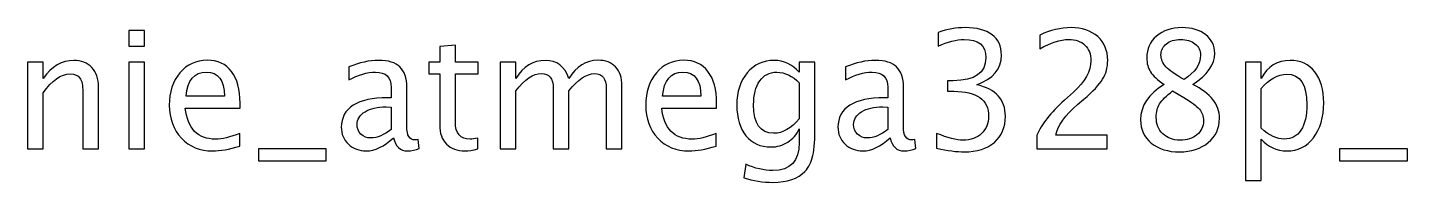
# Model space of a CAD drawing. Header units: centimetres. Extents: x -55 to 43, y -73 to 74.
# Drawn here: x -15.91 to -5.18, y -12.62 to -11.42 of the extents above; entities that cross this region are included whole.
import ezdxf

# ---------------------------------------------------------------- set-up
doc = ezdxf.new("R2010")
doc.units = ezdxf.units.CM
doc.header["$MEASUREMENT"] = 0
doc.layers.add('Layer 1', color=7, linetype='Continuous')

msp = doc.modelspace()

# ---------------------------------------------------------------- linework, layer by layer
at = {"layer": 'Layer 1'}
for points, knots in [([(-15.11701, -11.56374), (-15.11701, -11.56374), (-15.11701, -11.44182), (-15.11701, -11.44182), (-15.11701, -11.44182), (-15.11701, -11.44182), (-14.99509, -11.44182), (-14.99509, -11.44182), (-14.99509, -11.44182), (-14.99509, -11.44182), (-14.99509, -11.56374), (-14.99509, -11.56374), (-14.99509, -11.56374), (-14.99509, -11.56374), (-15.11701, -11.56374), (-15.11701, -11.56374)], [0, 0, 0, 0, 0.2, 0.2, 0.2, 0.2, 0.4, 0.4, 0.4, 0.4, 0.6, 0.6, 0.6, 0.6, 1, 1, 1, 1]), ([(-8.83707, -12.35368), (-8.83707, -12.35368), (-8.83707, -12.23938), (-8.83707, -12.23938), (-8.83707, -12.23938), (-8.74986, -12.27409), (-8.68149, -12.29145), (-8.63133, -12.29145), (-8.63133, -12.29145), (-8.57227, -12.29145), (-8.52465, -12.27452), (-8.48803, -12.24044), (-8.48803, -12.24044), (-8.45141, -12.20636), (-8.43321, -12.16191), (-8.43321, -12.1073), (-8.43321, -12.1073), (-8.43321, -11.97776), (-8.52338, -11.91299), (-8.70372, -11.91299), (-8.70372, -11.91299), (-8.70372, -11.91299), (-8.75198, -11.91299), (-8.75198, -11.91299), (-8.75198, -11.91299), (-8.75198, -11.91299), (-8.75198, -11.83107), (-8.75198, -11.83107), (-8.75198, -11.83107), (-8.75198, -11.83107), (-8.70922, -11.83044), (-8.70922, -11.83044), (-8.70922, -11.83044), (-8.53968, -11.83044), (-8.4548, -11.77075), (-8.4548, -11.65116), (-8.4548, -11.65116), (-8.4548, -11.55739), (-8.5111, -11.5104), (-8.6235, -11.5104), (-8.6235, -11.5104), (-8.68382, -11.5104), (-8.75071, -11.52776), (-8.82437, -11.56247), (-8.82437, -11.56247), (-8.82437, -11.56247), (-8.82437, -11.45579), (-8.82437, -11.45579), (-8.82437, -11.45579), (-8.75219, -11.43124), (-8.68255, -11.41896), (-8.61567, -11.41896), (-8.61567, -11.41896), (-8.52465, -11.41896), (-8.45459, -11.43716), (-8.4059, -11.47357), (-8.4059, -11.47357), (-8.35722, -11.50976), (-8.33288, -11.56247), (-8.33288, -11.63147), (-8.33288, -11.63147), (-8.33288, -11.73921), (-8.39659, -11.81605), (-8.52423, -11.86177), (-8.52423, -11.86177), (-8.37627, -11.89627), (-8.3024, -11.97734), (-8.3024, -12.10539), (-8.3024, -12.10539), (-8.3024, -12.19175), (-8.33097, -12.2597), (-8.38791, -12.30902), (-8.38791, -12.30902), (-8.44485, -12.35834), (-8.52317, -12.38289), (-8.62265, -12.38289), (-8.62265, -12.38289), (-8.67938, -12.38289), (-8.75071, -12.37315), (-8.83707, -12.35368)], [0, 0, 0, 0, 0.04761905, 0.04761905, 0.04761905, 0.04761905, 0.0952381, 0.0952381, 0.0952381, 0.0952381, 0.14285714, 0.14285714, 0.14285714, 0.14285714, 0.19047619, 0.19047619, 0.19047619, 0.19047619, 0.23809524, 0.23809524, 0.23809524, 0.23809524, 0.28571429, 0.28571429, 0.28571429, 0.28571429, 0.33333333, 0.33333333, 0.33333333, 0.33333333, 0.38095238, 0.38095238, 0.38095238, 0.38095238, 0.42857143, 0.42857143, 0.42857143, 0.42857143, 0.47619048, 0.47619048, 0.47619048, 0.47619048, 0.52380952, 0.52380952, 0.52380952, 0.52380952, 0.57142857, 0.57142857, 0.57142857, 0.57142857, 0.61904762, 0.61904762, 0.61904762, 0.61904762, 0.66666667, 0.66666667, 0.66666667, 0.66666667, 0.71428571, 0.71428571, 0.71428571, 0.71428571, 0.76190476, 0.76190476, 0.76190476, 0.76190476, 0.80952381, 0.80952381, 0.80952381, 0.80952381, 0.85714286, 0.85714286, 0.85714286, 0.85714286, 0.9047619, 0.9047619, 0.9047619, 0.9047619, 1, 1, 1, 1]), ([(-8.05814, -12.36003), (-8.05814, -12.36003), (-8.05814, -12.25335), (-8.05814, -12.25335), (-8.05814, -12.25335), (-8.02258, -12.17016), (-7.95082, -12.07936), (-7.84266, -11.98136), (-7.84266, -11.98136), (-7.84266, -11.98136), (-7.77281, -11.9187), (-7.77281, -11.9187), (-7.77281, -11.9187), (-7.68285, -11.837), (-7.63777, -11.75614), (-7.63777, -11.67571), (-7.63777, -11.67571), (-7.63777, -11.62428), (-7.65322, -11.58406), (-7.68391, -11.55464), (-7.68391, -11.55464), (-7.7146, -11.52522), (-7.75715, -11.5104), (-7.81112, -11.5104), (-7.81112, -11.5104), (-7.8742, -11.5104), (-7.94892, -11.53453), (-8.03528, -11.58279), (-8.03528, -11.58279), (-8.03528, -11.58279), (-8.03528, -11.47611), (-8.03528, -11.47611), (-8.03528, -11.47611), (-7.95379, -11.43801), (-7.87272, -11.41896), (-7.79186, -11.41896), (-7.79186, -11.41896), (-7.70593, -11.41896), (-7.63692, -11.44203), (-7.58485, -11.48839), (-7.58485, -11.48839), (-7.53299, -11.53474), (-7.50696, -11.59612), (-7.50696, -11.67275), (-7.50696, -11.67275), (-7.50696, -11.72778), (-7.52008, -11.77668), (-7.54633, -11.81922), (-7.54633, -11.81922), (-7.57279, -11.86198), (-7.62168, -11.91362), (-7.69344, -11.97458), (-7.69344, -11.97458), (-7.69344, -11.97458), (-7.74064, -12.0148), (-7.74064, -12.0148), (-7.74064, -12.0148), (-7.83885, -12.09799), (-7.89558, -12.17757), (-7.91082, -12.25335), (-7.91082, -12.25335), (-7.91082, -12.25335), (-7.51077, -12.25335), (-7.51077, -12.25335), (-7.51077, -12.25335), (-7.51077, -12.25335), (-7.51077, -12.36003), (-7.51077, -12.36003), (-7.51077, -12.36003), (-7.51077, -12.36003), (-8.05814, -12.36003), (-8.05814, -12.36003)], [0, 0, 0, 0, 0.05263158, 0.05263158, 0.05263158, 0.05263158, 0.10526316, 0.10526316, 0.10526316, 0.10526316, 0.15789474, 0.15789474, 0.15789474, 0.15789474, 0.21052632, 0.21052632, 0.21052632, 0.21052632, 0.26315789, 0.26315789, 0.26315789, 0.26315789, 0.31578947, 0.31578947, 0.31578947, 0.31578947, 0.36842105, 0.36842105, 0.36842105, 0.36842105, 0.42105263, 0.42105263, 0.42105263, 0.42105263, 0.47368421, 0.47368421, 0.47368421, 0.47368421, 0.52631579, 0.52631579, 0.52631579, 0.52631579, 0.57894737, 0.57894737, 0.57894737, 0.57894737, 0.63157895, 0.63157895, 0.63157895, 0.63157895, 0.68421053, 0.68421053, 0.68421053, 0.68421053, 0.73684211, 0.73684211, 0.73684211, 0.73684211, 0.78947368, 0.78947368, 0.78947368, 0.78947368, 0.84210526, 0.84210526, 0.84210526, 0.84210526, 0.89473684, 0.89473684, 0.89473684, 0.89473684, 1, 1, 1, 1]), ([(-7.06839, -11.86028), (-7.11877, -11.82515), (-7.1539, -11.79255), (-7.17359, -11.76228), (-7.17359, -11.76228), (-7.19327, -11.73223), (-7.20301, -11.69582), (-7.20301, -11.65327), (-7.20301, -11.65327), (-7.20301, -11.58385), (-7.17761, -11.52733), (-7.12702, -11.48394), (-7.12702, -11.48394), (-7.07622, -11.44055), (-7.00997, -11.41896), (-6.92827, -11.41896), (-6.92827, -11.41896), (-6.85291, -11.41896), (-6.79174, -11.43737), (-6.74496, -11.4742), (-6.74496, -11.4742), (-6.69818, -11.51082), (-6.67469, -11.55866), (-6.67469, -11.61729), (-6.67469, -11.61729), (-6.67469, -11.70619), (-6.73163, -11.78726), (-6.84529, -11.86028), (-6.84529, -11.86028), (-6.70707, -11.92802), (-6.63786, -12.01544), (-6.63786, -12.12254), (-6.63786, -12.12254), (-6.63786, -12.19895), (-6.66686, -12.26139), (-6.72464, -12.31008), (-6.72464, -12.31008), (-6.78243, -12.35855), (-6.85672, -12.38289), (-6.94774, -12.38289), (-6.94774, -12.38289), (-7.03854, -12.38289), (-7.11178, -12.36003), (-7.16766, -12.31431), (-7.16766, -12.31431), (-7.22333, -12.2688), (-7.25127, -12.20869), (-7.25127, -12.13439), (-7.25127, -12.13439), (-7.25127, -12.02433), (-7.19031, -11.9331), (-7.06839, -11.86028)], [0, 0, 0, 0, 0.07142857, 0.07142857, 0.07142857, 0.07142857, 0.14285714, 0.14285714, 0.14285714, 0.14285714, 0.21428571, 0.21428571, 0.21428571, 0.21428571, 0.28571429, 0.28571429, 0.28571429, 0.28571429, 0.35714286, 0.35714286, 0.35714286, 0.35714286, 0.42857143, 0.42857143, 0.42857143, 0.42857143, 0.5, 0.5, 0.5, 0.5, 0.57142857, 0.57142857, 0.57142857, 0.57142857, 0.64285714, 0.64285714, 0.64285714, 0.64285714, 0.71428571, 0.71428571, 0.71428571, 0.71428571, 0.78571429, 0.78571429, 0.78571429, 0.78571429, 0.85714286, 0.85714286, 0.85714286, 0.85714286, 1, 1, 1, 1]), ([(-12.40514, -12.35982), (-12.44282, -12.37019), (-12.47562, -12.37527), (-12.50335, -12.37527), (-12.50335, -12.37527), (-12.56558, -12.37527), (-12.61405, -12.35749), (-12.64877, -12.32193), (-12.64877, -12.32193), (-12.68369, -12.28637), (-12.70105, -12.23705), (-12.70105, -12.17376), (-12.70105, -12.17376), (-12.70105, -12.17376), (-12.70105, -11.77837), (-12.70105, -11.77837), (-12.70105, -11.77837), (-12.70105, -11.77837), (-12.78529, -11.77837), (-12.78529, -11.77837), (-12.78529, -11.77837), (-12.78529, -11.77837), (-12.78529, -11.68693), (-12.78529, -11.68693), (-12.78529, -11.68693), (-12.78529, -11.68693), (-12.70105, -11.68693), (-12.70105, -11.68693), (-12.70105, -11.68693), (-12.70105, -11.68693), (-12.70105, -11.56522), (-12.70105, -11.56522), (-12.70105, -11.56522), (-12.70105, -11.56522), (-12.57913, -11.55358), (-12.57913, -11.55358), (-12.57913, -11.55358), (-12.57913, -11.55358), (-12.57913, -11.68693), (-12.57913, -11.68693), (-12.57913, -11.68693), (-12.57913, -11.68693), (-12.4026, -11.68693), (-12.4026, -11.68693), (-12.4026, -11.68693), (-12.4026, -11.68693), (-12.4026, -11.77837), (-12.4026, -11.77837), (-12.4026, -11.77837), (-12.4026, -11.77837), (-12.57913, -11.77837), (-12.57913, -11.77837), (-12.57913, -11.77837), (-12.57913, -11.77837), (-12.57913, -12.15175), (-12.57913, -12.15175), (-12.57913, -12.15175), (-12.57913, -12.2398), (-12.54082, -12.28383), (-12.46441, -12.28383), (-12.46441, -12.28383), (-12.44811, -12.28383), (-12.42842, -12.28108), (-12.40514, -12.27579), (-12.40514, -12.27579), (-12.40514, -12.27579), (-12.40514, -12.35982), (-12.40514, -12.35982)], [0, 0, 0, 0, 0.05555556, 0.05555556, 0.05555556, 0.05555556, 0.11111111, 0.11111111, 0.11111111, 0.11111111, 0.16666667, 0.16666667, 0.16666667, 0.16666667, 0.22222222, 0.22222222, 0.22222222, 0.22222222, 0.27777778, 0.27777778, 0.27777778, 0.27777778, 0.33333333, 0.33333333, 0.33333333, 0.33333333, 0.38888889, 0.38888889, 0.38888889, 0.38888889, 0.44444444, 0.44444444, 0.44444444, 0.44444444, 0.5, 0.5, 0.5, 0.5, 0.55555556, 0.55555556, 0.55555556, 0.55555556, 0.61111111, 0.61111111, 0.61111111, 0.61111111, 0.66666667, 0.66666667, 0.66666667, 0.66666667, 0.72222222, 0.72222222, 0.72222222, 0.72222222, 0.77777778, 0.77777778, 0.77777778, 0.77777778, 0.83333333, 0.83333333, 0.83333333, 0.83333333, 0.88888889, 0.88888889, 0.88888889, 0.88888889, 1, 1, 1, 1]), ([(-6.91345, -11.82197), (-6.82794, -11.76546), (-6.78518, -11.7028), (-6.78518, -11.63359), (-6.78518, -11.63359), (-6.78518, -11.59655), (-6.79957, -11.56691), (-6.82815, -11.54427), (-6.82815, -11.54427), (-6.85693, -11.52162), (-6.8944, -11.5104), (-6.94075, -11.5104), (-6.94075, -11.5104), (-6.98563, -11.5104), (-7.02225, -11.52141), (-7.0504, -11.54363), (-7.0504, -11.54363), (-7.07855, -11.56586), (-7.09252, -11.59443), (-7.09252, -11.62978), (-7.09252, -11.62978), (-7.09252, -11.66407), (-7.07982, -11.69497), (-7.05442, -11.72249), (-7.05442, -11.72249), (-7.02902, -11.74979), (-6.98203, -11.78303), (-6.91345, -11.82197)], [0, 0, 0, 0, 0.125, 0.125, 0.125, 0.125, 0.25, 0.25, 0.25, 0.25, 0.375, 0.375, 0.375, 0.375, 0.5, 0.5, 0.5, 0.5, 0.625, 0.625, 0.625, 0.625, 0.75, 0.75, 0.75, 0.75, 1, 1, 1, 1]), ([(-15.90526, -12.36003), (-15.90526, -12.36003), (-15.90526, -11.68693), (-15.90526, -11.68693), (-15.90526, -11.68693), (-15.90526, -11.68693), (-15.78334, -11.68693), (-15.78334, -11.68693), (-15.78334, -11.68693), (-15.78334, -11.68693), (-15.78334, -11.81414), (-15.78334, -11.81414), (-15.78334, -11.81414), (-15.71878, -11.71995), (-15.63962, -11.67296), (-15.54606, -11.67296), (-15.54606, -11.67296), (-15.48722, -11.67296), (-15.44044, -11.69137), (-15.40594, -11.72842), (-15.40594, -11.72842), (-15.37144, -11.76525), (-15.35408, -11.81499), (-15.35408, -11.87722), (-15.35408, -11.87722), (-15.35408, -11.87722), (-15.35408, -12.36003), (-15.35408, -12.36003), (-15.35408, -12.36003), (-15.35408, -12.36003), (-15.476, -12.36003), (-15.476, -12.36003), (-15.476, -12.36003), (-15.476, -12.36003), (-15.476, -11.91701), (-15.476, -11.91701), (-15.476, -11.91701), (-15.476, -11.86706), (-15.48341, -11.8315), (-15.49801, -11.81033), (-15.49801, -11.81033), (-15.51283, -11.78895), (-15.53717, -11.77837), (-15.57125, -11.77837), (-15.57125, -11.77837), (-15.64618, -11.77837), (-15.71688, -11.82726), (-15.78334, -11.92505), (-15.78334, -11.92505), (-15.78334, -11.92505), (-15.78334, -12.36003), (-15.78334, -12.36003), (-15.78334, -12.36003), (-15.78334, -12.36003), (-15.90526, -12.36003), (-15.90526, -12.36003)], [0, 0, 0, 0, 0.06666667, 0.06666667, 0.06666667, 0.06666667, 0.13333333, 0.13333333, 0.13333333, 0.13333333, 0.2, 0.2, 0.2, 0.2, 0.26666667, 0.26666667, 0.26666667, 0.26666667, 0.33333333, 0.33333333, 0.33333333, 0.33333333, 0.4, 0.4, 0.4, 0.4, 0.46666667, 0.46666667, 0.46666667, 0.46666667, 0.53333333, 0.53333333, 0.53333333, 0.53333333, 0.6, 0.6, 0.6, 0.6, 0.66666667, 0.66666667, 0.66666667, 0.66666667, 0.73333333, 0.73333333, 0.73333333, 0.73333333, 0.8, 0.8, 0.8, 0.8, 0.86666667, 0.86666667, 0.86666667, 0.86666667, 1, 1, 1, 1]), ([(-15.11701, -12.36003), (-15.11701, -12.36003), (-15.11701, -11.68693), (-15.11701, -11.68693), (-15.11701, -11.68693), (-15.11701, -11.68693), (-14.99509, -11.68693), (-14.99509, -11.68693), (-14.99509, -11.68693), (-14.99509, -11.68693), (-14.99509, -12.36003), (-14.99509, -12.36003), (-14.99509, -12.36003), (-14.99509, -12.36003), (-15.11701, -12.36003), (-15.11701, -12.36003)], [0, 0, 0, 0, 0.2, 0.2, 0.2, 0.2, 0.4, 0.4, 0.4, 0.4, 0.6, 0.6, 0.6, 0.6, 1, 1, 1, 1]), ([(-14.25595, -12.33844), (-14.33786, -12.36299), (-14.40793, -12.37527), (-14.46635, -12.37527), (-14.46635, -12.37527), (-14.56604, -12.37527), (-14.64711, -12.34225), (-14.70955, -12.27642), (-14.70955, -12.27642), (-14.77199, -12.21059), (-14.80332, -12.12529), (-14.80332, -12.0203), (-14.80332, -12.0203), (-14.80332, -11.91849), (-14.7758, -11.83488), (-14.72056, -11.76948), (-14.72056, -11.76948), (-14.66531, -11.70429), (-14.59462, -11.67169), (-14.50847, -11.67169), (-14.50847, -11.67169), (-14.42698, -11.67169), (-14.3639, -11.70069), (-14.31945, -11.75868), (-14.31945, -11.75868), (-14.275, -11.81668), (-14.25277, -11.89881), (-14.25277, -12.00528), (-14.25277, -12.00528), (-14.25277, -12.00528), (-14.25341, -12.04253), (-14.25341, -12.04253), (-14.25341, -12.04253), (-14.25341, -12.04253), (-14.67886, -12.04253), (-14.67886, -12.04253), (-14.67886, -12.04253), (-14.66108, -12.2034), (-14.58255, -12.28383), (-14.44349, -12.28383), (-14.44349, -12.28383), (-14.39247, -12.28383), (-14.33003, -12.26944), (-14.25595, -12.24065), (-14.25595, -12.24065), (-14.25595, -12.24065), (-14.25595, -12.33844), (-14.25595, -12.33844)], [0, 0, 0, 0, 0.07692308, 0.07692308, 0.07692308, 0.07692308, 0.15384615, 0.15384615, 0.15384615, 0.15384615, 0.23076923, 0.23076923, 0.23076923, 0.23076923, 0.30769231, 0.30769231, 0.30769231, 0.30769231, 0.38461538, 0.38461538, 0.38461538, 0.38461538, 0.46153846, 0.46153846, 0.46153846, 0.46153846, 0.53846154, 0.53846154, 0.53846154, 0.53846154, 0.61538462, 0.61538462, 0.61538462, 0.61538462, 0.69230769, 0.69230769, 0.69230769, 0.69230769, 0.76923077, 0.76923077, 0.76923077, 0.76923077, 0.84615385, 0.84615385, 0.84615385, 0.84615385, 1, 1, 1, 1]), ([(-13.06046, -12.2743), (-13.13369, -12.34161), (-13.20418, -12.37527), (-13.27191, -12.37527), (-13.27191, -12.37527), (-13.32758, -12.37527), (-13.37394, -12.35791), (-13.41055, -12.32299), (-13.41055, -12.32299), (-13.44738, -12.28806), (-13.4658, -12.24404), (-13.4658, -12.19091), (-13.4658, -12.19091), (-13.4658, -12.11746), (-13.4349, -12.06094), (-13.37309, -12.02157), (-13.37309, -12.02157), (-13.31128, -11.9822), (-13.22259, -11.96252), (-13.10702, -11.96252), (-13.10702, -11.96252), (-13.10702, -11.96252), (-13.07845, -11.96252), (-13.07845, -11.96252), (-13.07845, -11.96252), (-13.07845, -11.96252), (-13.07845, -11.88145), (-13.07845, -11.88145), (-13.07845, -11.88145), (-13.07845, -11.80335), (-13.11909, -11.7644), (-13.20058, -11.7644), (-13.20058, -11.7644), (-13.26366, -11.7644), (-13.33266, -11.7843), (-13.40738, -11.82409), (-13.40738, -11.82409), (-13.40738, -11.82409), (-13.40738, -11.72376), (-13.40738, -11.72376), (-13.40738, -11.72376), (-13.32525, -11.68989), (-13.24778, -11.67296), (-13.17518, -11.67296), (-13.17518, -11.67296), (-13.10046, -11.67296), (-13.04522, -11.68989), (-13.00987, -11.72397), (-13.00987, -11.72397), (-12.97431, -11.75805), (-12.95653, -11.81054), (-12.95653, -11.88145), (-12.95653, -11.88145), (-12.95653, -11.88145), (-12.95653, -12.18562), (-12.95653, -12.18562), (-12.95653, -12.18562), (-12.95653, -12.25525), (-12.93515, -12.29018), (-12.89218, -12.29018), (-12.89218, -12.29018), (-12.88689, -12.29018), (-12.87906, -12.28933), (-12.86869, -12.28764), (-12.86869, -12.28764), (-12.86869, -12.28764), (-12.86001, -12.35537), (-12.86001, -12.35537), (-12.86001, -12.35537), (-12.88774, -12.36871), (-12.91822, -12.37527), (-12.95166, -12.37527), (-12.95166, -12.37527), (-13.0086, -12.37527), (-13.04479, -12.34161), (-13.06046, -12.2743)], [0, 0, 0, 0, 0.05, 0.05, 0.05, 0.05, 0.1, 0.1, 0.1, 0.1, 0.15, 0.15, 0.15, 0.15, 0.2, 0.2, 0.2, 0.2, 0.25, 0.25, 0.25, 0.25, 0.3, 0.3, 0.3, 0.3, 0.35, 0.35, 0.35, 0.35, 0.4, 0.4, 0.4, 0.4, 0.45, 0.45, 0.45, 0.45, 0.5, 0.5, 0.5, 0.5, 0.55, 0.55, 0.55, 0.55, 0.6, 0.6, 0.6, 0.6, 0.65, 0.65, 0.65, 0.65, 0.7, 0.7, 0.7, 0.7, 0.75, 0.75, 0.75, 0.75, 0.8, 0.8, 0.8, 0.8, 0.85, 0.85, 0.85, 0.85, 0.9, 0.9, 0.9, 0.9, 1, 1, 1, 1]), ([(-12.23115, -12.36003), (-12.23115, -12.36003), (-12.23115, -11.68693), (-12.23115, -11.68693), (-12.23115, -11.68693), (-12.23115, -11.68693), (-12.10923, -11.68693), (-12.10923, -11.68693), (-12.10923, -11.68693), (-12.10923, -11.68693), (-12.10923, -11.81414), (-12.10923, -11.81414), (-12.10923, -11.81414), (-12.04975, -11.71995), (-11.97355, -11.67296), (-11.88021, -11.67296), (-11.88021, -11.67296), (-11.79025, -11.67296), (-11.72908, -11.71995), (-11.69648, -11.81414), (-11.69648, -11.81414), (-11.63869, -11.7191), (-11.56334, -11.67169), (-11.47084, -11.67169), (-11.47084, -11.67169), (-11.41179, -11.67169), (-11.36586, -11.68905), (-11.33305, -11.72397), (-11.33305, -11.72397), (-11.30024, -11.7589), (-11.28373, -11.80779), (-11.28373, -11.87066), (-11.28373, -11.87066), (-11.28373, -11.87066), (-11.28373, -12.36003), (-11.28373, -12.36003), (-11.28373, -12.36003), (-11.28373, -12.36003), (-11.40565, -12.36003), (-11.40565, -12.36003), (-11.40565, -12.36003), (-11.40565, -12.36003), (-11.40565, -11.89076), (-11.40565, -11.89076), (-11.40565, -11.89076), (-11.40565, -11.81414), (-11.43613, -11.77583), (-11.49709, -11.77583), (-11.49709, -11.77583), (-11.56038, -11.77583), (-11.62684, -11.82049), (-11.69648, -11.91003), (-11.69648, -11.91003), (-11.69648, -11.91003), (-11.69648, -12.36003), (-11.69648, -12.36003), (-11.69648, -12.36003), (-11.69648, -12.36003), (-11.8184, -12.36003), (-11.8184, -12.36003), (-11.8184, -12.36003), (-11.8184, -12.36003), (-11.8184, -11.89034), (-11.8184, -11.89034), (-11.8184, -11.89034), (-11.8184, -11.81308), (-11.8493, -11.77456), (-11.91132, -11.77456), (-11.91132, -11.77456), (-11.97292, -11.77456), (-12.03896, -11.81943), (-12.10923, -11.90939), (-12.10923, -11.90939), (-12.10923, -11.90939), (-12.10923, -12.36003), (-12.10923, -12.36003), (-12.10923, -12.36003), (-12.10923, -12.36003), (-12.23115, -12.36003), (-12.23115, -12.36003)], [0, 0, 0, 0, 0.04761905, 0.04761905, 0.04761905, 0.04761905, 0.0952381, 0.0952381, 0.0952381, 0.0952381, 0.14285714, 0.14285714, 0.14285714, 0.14285714, 0.19047619, 0.19047619, 0.19047619, 0.19047619, 0.23809524, 0.23809524, 0.23809524, 0.23809524, 0.28571429, 0.28571429, 0.28571429, 0.28571429, 0.33333333, 0.33333333, 0.33333333, 0.33333333, 0.38095238, 0.38095238, 0.38095238, 0.38095238, 0.42857143, 0.42857143, 0.42857143, 0.42857143, 0.47619048, 0.47619048, 0.47619048, 0.47619048, 0.52380952, 0.52380952, 0.52380952, 0.52380952, 0.57142857, 0.57142857, 0.57142857, 0.57142857, 0.61904762, 0.61904762, 0.61904762, 0.61904762, 0.66666667, 0.66666667, 0.66666667, 0.66666667, 0.71428571, 0.71428571, 0.71428571, 0.71428571, 0.76190476, 0.76190476, 0.76190476, 0.76190476, 0.80952381, 0.80952381, 0.80952381, 0.80952381, 0.85714286, 0.85714286, 0.85714286, 0.85714286, 0.9047619, 0.9047619, 0.9047619, 0.9047619, 1, 1, 1, 1]), ([(-10.55136, -12.33844), (-10.63327, -12.36299), (-10.70334, -12.37527), (-10.76176, -12.37527), (-10.76176, -12.37527), (-10.86145, -12.37527), (-10.94252, -12.34225), (-11.00496, -12.27642), (-11.00496, -12.27642), (-11.0674, -12.21059), (-11.09873, -12.12529), (-11.09873, -12.0203), (-11.09873, -12.0203), (-11.09873, -11.91849), (-11.07121, -11.83488), (-11.01597, -11.76948), (-11.01597, -11.76948), (-10.96072, -11.70429), (-10.89003, -11.67169), (-10.80388, -11.67169), (-10.80388, -11.67169), (-10.72239, -11.67169), (-10.65931, -11.70069), (-10.61486, -11.75868), (-10.61486, -11.75868), (-10.57041, -11.81668), (-10.54818, -11.89881), (-10.54818, -12.00528), (-10.54818, -12.00528), (-10.54818, -12.00528), (-10.54882, -12.04253), (-10.54882, -12.04253), (-10.54882, -12.04253), (-10.54882, -12.04253), (-10.97427, -12.04253), (-10.97427, -12.04253), (-10.97427, -12.04253), (-10.95649, -12.2034), (-10.87796, -12.28383), (-10.7389, -12.28383), (-10.7389, -12.28383), (-10.68788, -12.28383), (-10.62544, -12.26944), (-10.55136, -12.24065), (-10.55136, -12.24065), (-10.55136, -12.24065), (-10.55136, -12.33844), (-10.55136, -12.33844)], [0, 0, 0, 0, 0.07692308, 0.07692308, 0.07692308, 0.07692308, 0.15384615, 0.15384615, 0.15384615, 0.15384615, 0.23076923, 0.23076923, 0.23076923, 0.23076923, 0.30769231, 0.30769231, 0.30769231, 0.30769231, 0.38461538, 0.38461538, 0.38461538, 0.38461538, 0.46153846, 0.46153846, 0.46153846, 0.46153846, 0.53846154, 0.53846154, 0.53846154, 0.53846154, 0.61538462, 0.61538462, 0.61538462, 0.61538462, 0.69230769, 0.69230769, 0.69230769, 0.69230769, 0.76923077, 0.76923077, 0.76923077, 0.76923077, 0.84615385, 0.84615385, 0.84615385, 0.84615385, 1, 1, 1, 1]), ([(-10.33525, -12.58355), (-10.33525, -12.58355), (-10.32086, -12.47814), (-10.32086, -12.47814), (-10.32086, -12.47814), (-10.25016, -12.51116), (-10.1801, -12.52767), (-10.11088, -12.52767), (-10.11088, -12.52767), (-9.97351, -12.52767), (-9.90472, -12.45486), (-9.90472, -12.30944), (-9.90472, -12.30944), (-9.90472, -12.30944), (-9.90472, -12.20361), (-9.90472, -12.20361), (-9.90472, -12.20361), (-9.92589, -12.24827), (-9.95594, -12.28277), (-9.9951, -12.30754), (-9.9951, -12.30754), (-10.03426, -12.3323), (-10.07786, -12.34479), (-10.12591, -12.34479), (-10.12591, -12.34479), (-10.2074, -12.34479), (-10.27196, -12.31558), (-10.31959, -12.25716), (-10.31959, -12.25716), (-10.36721, -12.19874), (-10.39113, -12.11958), (-10.39113, -12.01967), (-10.39113, -12.01967), (-10.39113, -11.91743), (-10.36404, -11.83404), (-10.30985, -11.76948), (-10.30985, -11.76948), (-10.25545, -11.70513), (-10.18539, -11.67296), (-10.09924, -11.67296), (-10.09924, -11.67296), (-10.02389, -11.67296), (-9.95891, -11.70344), (-9.90472, -11.76461), (-9.90472, -11.76461), (-9.90472, -11.76461), (-9.90472, -11.68693), (-9.90472, -11.68693), (-9.90472, -11.68693), (-9.90472, -11.68693), (-9.7828, -11.68693), (-9.7828, -11.68693), (-9.7828, -11.68693), (-9.7828, -11.68693), (-9.7828, -12.1763), (-9.7828, -12.1763), (-9.7828, -12.1763), (-9.7828, -12.2815), (-9.7883, -12.35939), (-9.79931, -12.40998), (-9.79931, -12.40998), (-9.8101, -12.46057), (-9.83085, -12.50206), (-9.8609, -12.53423), (-9.8609, -12.53423), (-9.91424, -12.59075), (-9.99764, -12.61911), (-10.11088, -12.61911), (-10.11088, -12.61911), (-10.18856, -12.61911), (-10.26328, -12.60726), (-10.33525, -12.58355)], [0, 0, 0, 0, 0.05263158, 0.05263158, 0.05263158, 0.05263158, 0.10526316, 0.10526316, 0.10526316, 0.10526316, 0.15789474, 0.15789474, 0.15789474, 0.15789474, 0.21052632, 0.21052632, 0.21052632, 0.21052632, 0.26315789, 0.26315789, 0.26315789, 0.26315789, 0.31578947, 0.31578947, 0.31578947, 0.31578947, 0.36842105, 0.36842105, 0.36842105, 0.36842105, 0.42105263, 0.42105263, 0.42105263, 0.42105263, 0.47368421, 0.47368421, 0.47368421, 0.47368421, 0.52631579, 0.52631579, 0.52631579, 0.52631579, 0.57894737, 0.57894737, 0.57894737, 0.57894737, 0.63157895, 0.63157895, 0.63157895, 0.63157895, 0.68421053, 0.68421053, 0.68421053, 0.68421053, 0.73684211, 0.73684211, 0.73684211, 0.73684211, 0.78947368, 0.78947368, 0.78947368, 0.78947368, 0.84210526, 0.84210526, 0.84210526, 0.84210526, 0.89473684, 0.89473684, 0.89473684, 0.89473684, 1, 1, 1, 1]), ([(-9.19902, -12.2743), (-9.27225, -12.34161), (-9.34274, -12.37527), (-9.41047, -12.37527), (-9.41047, -12.37527), (-9.46614, -12.37527), (-9.5125, -12.35791), (-9.54911, -12.32299), (-9.54911, -12.32299), (-9.58594, -12.28806), (-9.60436, -12.24404), (-9.60436, -12.19091), (-9.60436, -12.19091), (-9.60436, -12.11746), (-9.57346, -12.06094), (-9.51165, -12.02157), (-9.51165, -12.02157), (-9.44984, -11.9822), (-9.36115, -11.96252), (-9.24558, -11.96252), (-9.24558, -11.96252), (-9.24558, -11.96252), (-9.21701, -11.96252), (-9.21701, -11.96252), (-9.21701, -11.96252), (-9.21701, -11.96252), (-9.21701, -11.88145), (-9.21701, -11.88145), (-9.21701, -11.88145), (-9.21701, -11.80335), (-9.25765, -11.7644), (-9.33914, -11.7644), (-9.33914, -11.7644), (-9.40222, -11.7644), (-9.47122, -11.7843), (-9.54594, -11.82409), (-9.54594, -11.82409), (-9.54594, -11.82409), (-9.54594, -11.72376), (-9.54594, -11.72376), (-9.54594, -11.72376), (-9.46381, -11.68989), (-9.38634, -11.67296), (-9.31374, -11.67296), (-9.31374, -11.67296), (-9.23902, -11.67296), (-9.18378, -11.68989), (-9.14843, -11.72397), (-9.14843, -11.72397), (-9.11287, -11.75805), (-9.09509, -11.81054), (-9.09509, -11.88145), (-9.09509, -11.88145), (-9.09509, -11.88145), (-9.09509, -12.18562), (-9.09509, -12.18562), (-9.09509, -12.18562), (-9.09509, -12.25525), (-9.07371, -12.29018), (-9.03074, -12.29018), (-9.03074, -12.29018), (-9.02545, -12.29018), (-9.01762, -12.28933), (-9.00725, -12.28764), (-9.00725, -12.28764), (-9.00725, -12.28764), (-8.99857, -12.35537), (-8.99857, -12.35537), (-8.99857, -12.35537), (-9.0263, -12.36871), (-9.05678, -12.37527), (-9.09022, -12.37527), (-9.09022, -12.37527), (-9.14716, -12.37527), (-9.18335, -12.34161), (-9.19902, -12.2743)], [0, 0, 0, 0, 0.05, 0.05, 0.05, 0.05, 0.1, 0.1, 0.1, 0.1, 0.15, 0.15, 0.15, 0.15, 0.2, 0.2, 0.2, 0.2, 0.25, 0.25, 0.25, 0.25, 0.3, 0.3, 0.3, 0.3, 0.35, 0.35, 0.35, 0.35, 0.4, 0.4, 0.4, 0.4, 0.45, 0.45, 0.45, 0.45, 0.5, 0.5, 0.5, 0.5, 0.55, 0.55, 0.55, 0.55, 0.6, 0.6, 0.6, 0.6, 0.65, 0.65, 0.65, 0.65, 0.7, 0.7, 0.7, 0.7, 0.75, 0.75, 0.75, 0.75, 0.8, 0.8, 0.8, 0.8, 0.85, 0.85, 0.85, 0.85, 0.9, 0.9, 0.9, 0.9, 1, 1, 1, 1]), ([(-6.43551, -12.60514), (-6.43551, -12.60514), (-6.43551, -11.68693), (-6.43551, -11.68693), (-6.43551, -11.68693), (-6.43551, -11.68693), (-6.31359, -11.68693), (-6.31359, -11.68693), (-6.31359, -11.68693), (-6.31359, -11.68693), (-6.31359, -11.81414), (-6.31359, -11.81414), (-6.31359, -11.81414), (-6.26364, -11.71995), (-6.18849, -11.67296), (-6.08838, -11.67296), (-6.08838, -11.67296), (-6.00731, -11.67296), (-5.9436, -11.70238), (-5.89703, -11.76144), (-5.89703, -11.76144), (-5.85046, -11.82049), (-5.82718, -11.90114), (-5.82718, -12.00337), (-5.82718, -12.00337), (-5.82718, -12.11471), (-5.85364, -12.20467), (-5.90634, -12.27282), (-5.90634, -12.27282), (-5.95905, -12.34119), (-6.02847, -12.37527), (-6.11441, -12.37527), (-6.11441, -12.37527), (-6.19421, -12.37527), (-6.26067, -12.34479), (-6.31359, -12.28362), (-6.31359, -12.28362), (-6.31359, -12.28362), (-6.31359, -12.60514), (-6.31359, -12.60514), (-6.31359, -12.60514), (-6.31359, -12.60514), (-6.43551, -12.60514), (-6.43551, -12.60514)], [0, 0, 0, 0, 0.08333333, 0.08333333, 0.08333333, 0.08333333, 0.16666667, 0.16666667, 0.16666667, 0.16666667, 0.25, 0.25, 0.25, 0.25, 0.33333333, 0.33333333, 0.33333333, 0.33333333, 0.41666667, 0.41666667, 0.41666667, 0.41666667, 0.5, 0.5, 0.5, 0.5, 0.58333333, 0.58333333, 0.58333333, 0.58333333, 0.66666667, 0.66666667, 0.66666667, 0.66666667, 0.75, 0.75, 0.75, 0.75, 0.83333333, 0.83333333, 0.83333333, 0.83333333, 1, 1, 1, 1]), ([(-14.67251, -11.95109), (-14.67251, -11.95109), (-14.37533, -11.95109), (-14.37533, -11.95109), (-14.37533, -11.95109), (-14.37533, -11.82578), (-14.42211, -11.76313), (-14.51545, -11.76313), (-14.51545, -11.76313), (-14.60943, -11.76313), (-14.66171, -11.82578), (-14.67251, -11.95109)], [0, 0, 0, 0, 0.25, 0.25, 0.25, 0.25, 0.5, 0.5, 0.5, 0.5, 1, 1, 1, 1]), ([(-10.96792, -11.95109), (-10.96792, -11.95109), (-10.67074, -11.95109), (-10.67074, -11.95109), (-10.67074, -11.95109), (-10.67074, -11.82578), (-10.71752, -11.76313), (-10.81086, -11.76313), (-10.81086, -11.76313), (-10.90484, -11.76313), (-10.95712, -11.82578), (-10.96792, -11.95109)], [0, 0, 0, 0, 0.25, 0.25, 0.25, 0.25, 0.5, 0.5, 0.5, 0.5, 1, 1, 1, 1]), ([(-9.90472, -12.1272), (-9.90472, -12.1272), (-9.90472, -11.84801), (-9.90472, -11.84801), (-9.90472, -11.84801), (-9.95848, -11.79234), (-10.01711, -11.7644), (-10.0804, -11.7644), (-10.0804, -11.7644), (-10.13671, -11.7644), (-10.18073, -11.78684), (-10.21248, -11.83192), (-10.21248, -11.83192), (-10.24444, -11.87679), (-10.26032, -11.93924), (-10.26032, -12.01882), (-10.26032, -12.01882), (-10.26032, -12.16508), (-10.20846, -12.23811), (-10.10453, -12.23811), (-10.10453, -12.23811), (-10.03384, -12.23811), (-9.96716, -12.20107), (-9.90472, -12.1272)], [0, 0, 0, 0, 0.14285714, 0.14285714, 0.14285714, 0.14285714, 0.28571429, 0.28571429, 0.28571429, 0.28571429, 0.42857143, 0.42857143, 0.42857143, 0.42857143, 0.57142857, 0.57142857, 0.57142857, 0.57142857, 0.71428571, 0.71428571, 0.71428571, 0.71428571, 1, 1, 1, 1]), ([(-6.31359, -12.19959), (-6.25072, -12.25568), (-6.19082, -12.28383), (-6.13388, -12.28383), (-6.13388, -12.28383), (-6.07779, -12.28383), (-6.0344, -12.26033), (-6.00392, -12.21356), (-6.00392, -12.21356), (-5.97323, -12.16678), (-5.95799, -12.10095), (-5.95799, -12.01586), (-5.95799, -12.01586), (-5.95799, -11.85838), (-6.01006, -11.77964), (-6.1142, -11.77964), (-6.1142, -11.77964), (-6.18236, -11.77964), (-6.24882, -11.81647), (-6.31359, -11.89034), (-6.31359, -11.89034), (-6.31359, -11.89034), (-6.31359, -12.19959), (-6.31359, -12.19959)], [0, 0, 0, 0, 0.14285714, 0.14285714, 0.14285714, 0.14285714, 0.28571429, 0.28571429, 0.28571429, 0.28571429, 0.42857143, 0.42857143, 0.42857143, 0.42857143, 0.57142857, 0.57142857, 0.57142857, 0.57142857, 0.71428571, 0.71428571, 0.71428571, 0.71428571, 1, 1, 1, 1]), ([(-7.00193, -11.90981), (-7.05146, -11.94791), (-7.08511, -11.98115), (-7.10289, -12.00951), (-7.10289, -12.00951), (-7.12046, -12.03787), (-7.12935, -12.07301), (-7.12935, -12.11534), (-7.12935, -12.11534), (-7.12935, -12.16784), (-7.11242, -12.21038), (-7.07834, -12.24277), (-7.07834, -12.24277), (-7.04426, -12.27515), (-6.9996, -12.29145), (-6.94393, -12.29145), (-6.94393, -12.29145), (-6.89038, -12.29145), (-6.84677, -12.27769), (-6.81312, -12.24996), (-6.81312, -12.24996), (-6.77925, -12.22223), (-6.76232, -12.18625), (-6.76232, -12.14201), (-6.76232, -12.14201), (-6.76232, -12.10645), (-6.77269, -12.07618), (-6.79365, -12.05163), (-6.79365, -12.05163), (-6.8146, -12.02708), (-6.85503, -11.99702), (-6.91493, -11.96146), (-6.91493, -11.96146), (-6.91493, -11.96146), (-7.00193, -11.90981), (-7.00193, -11.90981)], [0, 0, 0, 0, 0.1, 0.1, 0.1, 0.1, 0.2, 0.2, 0.2, 0.2, 0.3, 0.3, 0.3, 0.3, 0.4, 0.4, 0.4, 0.4, 0.5, 0.5, 0.5, 0.5, 0.6, 0.6, 0.6, 0.6, 0.7, 0.7, 0.7, 0.7, 0.8, 0.8, 0.8, 0.8, 1, 1, 1, 1]), ([(-13.07845, -12.20784), (-13.07845, -12.20784), (-13.07845, -12.03491), (-13.07845, -12.03491), (-13.07845, -12.03491), (-13.07845, -12.03491), (-13.11761, -12.03364), (-13.11761, -12.03364), (-13.11761, -12.03364), (-13.18534, -12.03364), (-13.23995, -12.04613), (-13.28165, -12.0711), (-13.28165, -12.0711), (-13.32314, -12.09629), (-13.34388, -12.12952), (-13.34388, -12.17101), (-13.34388, -12.17101), (-13.34388, -12.20001), (-13.33351, -12.22456), (-13.31298, -12.24467), (-13.31298, -12.24467), (-13.29223, -12.26478), (-13.26704, -12.27494), (-13.2372, -12.27494), (-13.2372, -12.27494), (-13.1864, -12.27494), (-13.13348, -12.2525), (-13.07845, -12.20784)], [0, 0, 0, 0, 0.125, 0.125, 0.125, 0.125, 0.25, 0.25, 0.25, 0.25, 0.375, 0.375, 0.375, 0.375, 0.5, 0.5, 0.5, 0.5, 0.625, 0.625, 0.625, 0.625, 0.75, 0.75, 0.75, 0.75, 1, 1, 1, 1]), ([(-9.21701, -12.20784), (-9.21701, -12.20784), (-9.21701, -12.03491), (-9.21701, -12.03491), (-9.21701, -12.03491), (-9.21701, -12.03491), (-9.25617, -12.03364), (-9.25617, -12.03364), (-9.25617, -12.03364), (-9.3239, -12.03364), (-9.37851, -12.04613), (-9.42021, -12.0711), (-9.42021, -12.0711), (-9.4617, -12.09629), (-9.48244, -12.12952), (-9.48244, -12.17101), (-9.48244, -12.17101), (-9.48244, -12.20001), (-9.47207, -12.22456), (-9.45154, -12.24467), (-9.45154, -12.24467), (-9.43079, -12.26478), (-9.4056, -12.27494), (-9.37576, -12.27494), (-9.37576, -12.27494), (-9.32496, -12.27494), (-9.27204, -12.2525), (-9.21701, -12.20784)], [0, 0, 0, 0, 0.125, 0.125, 0.125, 0.125, 0.25, 0.25, 0.25, 0.25, 0.375, 0.375, 0.375, 0.375, 0.5, 0.5, 0.5, 0.5, 0.625, 0.625, 0.625, 0.625, 0.75, 0.75, 0.75, 0.75, 1, 1, 1, 1]), ([(-14.11096, -12.45147), (-14.11096, -12.45147), (-14.11096, -12.36003), (-14.11096, -12.36003), (-14.11096, -12.36003), (-14.11096, -12.36003), (-13.58264, -12.36003), (-13.58264, -12.36003), (-13.58264, -12.36003), (-13.58264, -12.36003), (-13.58264, -12.45147), (-13.58264, -12.45147), (-13.58264, -12.45147), (-13.58264, -12.45147), (-14.11096, -12.45147), (-14.11096, -12.45147)], [0, 0, 0, 0, 0.2, 0.2, 0.2, 0.2, 0.4, 0.4, 0.4, 0.4, 0.6, 0.6, 0.6, 0.6, 1, 1, 1, 1]), ([(-5.70484, -12.45147), (-5.70484, -12.45147), (-5.70484, -12.36003), (-5.70484, -12.36003), (-5.70484, -12.36003), (-5.70484, -12.36003), (-5.17652, -12.36003), (-5.17652, -12.36003), (-5.17652, -12.36003), (-5.17652, -12.36003), (-5.17652, -12.45147), (-5.17652, -12.45147), (-5.17652, -12.45147), (-5.17652, -12.45147), (-5.70484, -12.45147), (-5.70484, -12.45147)], [0, 0, 0, 0, 0.2, 0.2, 0.2, 0.2, 0.4, 0.4, 0.4, 0.4, 0.6, 0.6, 0.6, 0.6, 1, 1, 1, 1])]:
    msp.add_open_spline(points, degree=3, knots=knots, dxfattribs=at)

doc.saveas('drawing.dxf')
